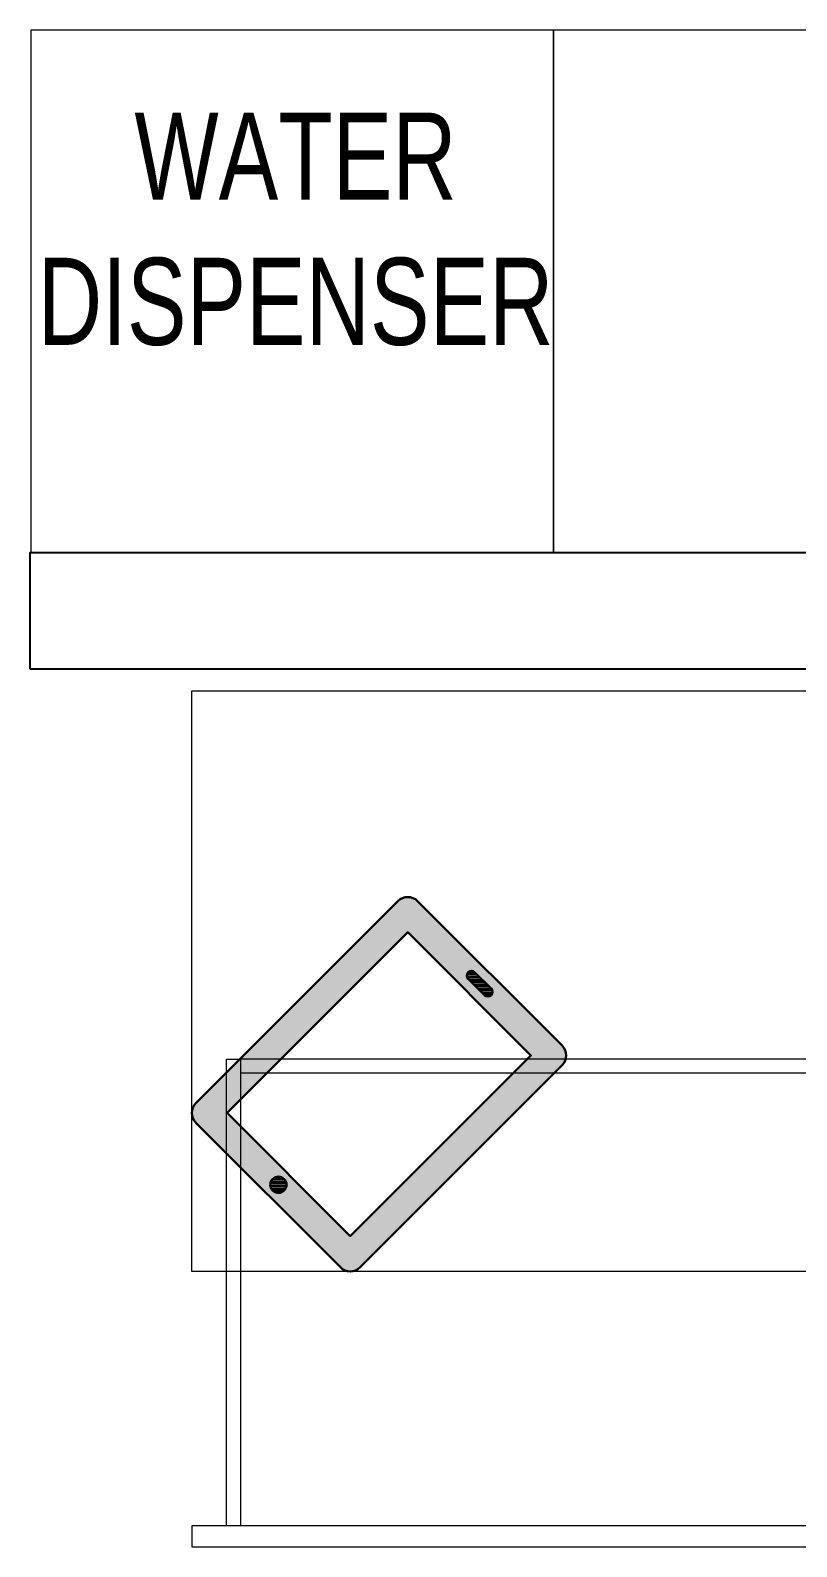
# Model space of a CAD drawing. Header units: feet. Extents: x 4160858 to 4180592, y -5463117 to -5454658.
# Drawn here: x 4178863 to 4179523, y -5459329 to -5458024 of the extents above; entities that cross this region are included whole.
import ezdxf

# ---------------------------------------------------------------- set-up
doc = ezdxf.new("R2010")
doc.units = ezdxf.units.FT
doc.header["$LTSCALE"] = 33
doc.header["$MEASUREMENT"] = 0
for name, color, linetype, lineweight in [('LENS-FURNITURE', 13, 'Continuous', 9), ('LENS-PARTITION', 21, 'Continuous', 25), ('LENS-TEXT', 31, 'Continuous', 5), ('LK-FF&E WALL', 1, 'Continuous', 9)]:
    doc.layers.add(name, color=color, linetype=linetype, lineweight=lineweight)
doc.styles.add('LK TXT', font='GILC____.TTF', dxfattribs={"height": 100})

# ---------------------------------------------------------------- blocks, each defined once
blk = doc.blocks.new('TRIAL SET CABINET 633x500')
at = {"layer": 'LENS-FURNITURE'}
h = blk.add_hatch(color=9, dxfattribs=at)
h.dxf.hatch_style = 1
edge = h.paths.add_edge_path()
edge.add_line((-8.54246803093703, -981.9670201920668), (115.9083254579454, -857.5162267031847))
edge.add_arc((107.4230440836399, -849.030945328879), 12.00000000009463, 315, 405)
edge.add_line((115.9083254579454, -840.5456639545736), (-58.03994271345434, -666.5973957831737))
edge.add_arc((-66.52522408775982, -675.0826771574792), 12.00000000009463, 45.00000000000002, 135)
edge.add_line((-75.01050546206531, -666.5973957831737), (-199.4612989509478, -791.0481892720562))
edge.add_arc((-190.9760175766423, -799.5334706454303), 11.99999999943607, 135.0000000031442, 225.0000000031442)
edge.add_line((-199.4612989500165, -808.0187520197359), (-25.5130307786167, -981.967020191136))
edge.add_arc((-17.02774940431148, -973.4817388177615), 11.99999999943605, 224.9999999968574, 314.9999999968578)
h.paths.add_polyline_path([(-17.02774940524252, -955.0969625067663), (89.03826777357607, -849.0309453279477), (-66.52522408775982, -693.4674534666119), (-172.5912412665784, -799.5334706454305)], flags=16)
edge = h.paths.add_edge_path(flags=16)
edge.add_line((-138.2965623782947, -741.9042679787381), (-124.1544267544522, -727.7621323548956))
edge.add_arc((-121.3259996296837, -730.5905594796641), 4.000000000031514, 45.00000000000051, 134.9999999999996, ccw=False)
edge.add_arc((-121.3259996296838, -730.5905594796641), 4.000000000031584, -45.000000000000625, 44.999999999999375, ccw=False)
edge.add_line((-118.4975725049153, -733.4189866044327), (-132.6397081287578, -747.561122228275))
edge.add_arc((-135.4681352535263, -744.7326951035067), 4.000000000031524, 225.0000000000006, 314.99999999999966, ccw=False)
edge.add_arc((-135.4681352535261, -744.7326951035066), 4.000000000031665, 135.0000000000006, 225.0000000000006, ccw=False)
edge = h.paths.add_edge_path(flags=16)
edge.add_arc((44.84409394953398, -910.9027886827243), 7, 0, 360)
at = {"layer": 'LENS-FURNITURE', "lineweight": 0}
h = blk.add_hatch(dxfattribs=at)
h.set_pattern_fill('ANSI31', color=252, scale=10, angle=405)
h.set_pattern_definition([(90, (-3772352.875833935, -3684050.327587578), (-1.25, 2e-16), [])])
edge = h.paths.add_edge_path()
edge.add_line((-138.2965623782947, -741.9042679787381), (-124.1544267544522, -727.7621323548956))
edge.add_arc((-121.3259996296837, -730.5905594796641), 4.000000000031514, 45.00000000000051, 134.9999999999996, ccw=False)
edge.add_arc((-121.3259996296838, -730.5905594796641), 4.000000000031584, -45.000000000000625, 44.999999999999375, ccw=False)
edge.add_line((-118.4975725049153, -733.4189866044327), (-132.6397081287578, -747.561122228275))
edge.add_arc((-135.4681352535263, -744.7326951035067), 4.000000000031524, 225.0000000000006, 314.99999999999966, ccw=False)
edge.add_arc((-135.4681352535261, -744.7326951035066), 4.000000000031665, 135.0000000000006, 225.0000000000006, ccw=False)
edge = h.paths.add_edge_path()
edge.add_arc((44.84409394953398, -910.9027886827243), 7, 0, 360)
at = {"layer": 'Defpoints'}
blk.add_circle((0, 0), 50.09224864585668, dxfattribs=at)
at = {"layer": 'LENS-FURNITURE'}
blk.add_lwpolyline([(119.4230440827086, -352.4817388160154), (119.4230440827086, -985.4817388160156), (-380.5769559172913, -985.4817388160156), (-380.5769559172913, -352.4817388160154)], close=True, dxfattribs=at)
at = {"layer": 'LENS-FURNITURE', "color": 146}
for points in [[(338.5359051078558, -352.4817388160154), (338.5359051078558, -985.4817388160156), (356.5359051078559, -985.4817388160156), (356.5359051078559, -352.4817388160154)], [(-63.4640948921442, -382.4817388160154), (-63.4640948921442, -394.4817388160154), (338.5359051078558, -394.4817388160154), (338.5359051078558, -382.4817388160154)], [(-63.4640948921442, -394.4817388160154), (-63.4640948921442, -943.4817388160153), (-51.4640948921442, -943.4817388160153), (-51.4640948921442, -394.4817388160154)], [(-63.4640948921442, -955.4817388160152), (-63.4640948921442, -943.4817388160153), (338.5359051078558, -943.4817388160153), (338.5359051078558, -955.4817388160152)]]:
    blk.add_lwpolyline(points, close=True, dxfattribs=at)
at = {"layer": 'LENS-FURNITURE', "color": 18, "lineweight": 30}
for points in [[(-8.54246803093703, -981.9670201920668), (115.9083254579454, -857.5162267031847, 0.4142135623730951), (115.9083254579454, -840.5456639545736), (-58.03994271345434, -666.5973957831737, 0.4142135623730951), (-75.01050546206531, -666.5973957831737), (-199.4612989509478, -791.0481892720562, 0.4142135623730951), (-199.4612989500165, -808.0187520197359), (-25.51303077861669, -981.967020191136, 0.4142135623730951)], [(-138.2965623782947, -741.9042679787381), (-124.1544267544522, -727.7621323548956, -0.4142135623730951), (-118.4975725049153, -727.7621323548956), (-118.4975725049153, -727.7621323548956, -0.4142135623730951), (-118.4975725049153, -733.4189866044327), (-132.6397081287578, -747.561122228275, -0.4142135623730951), (-138.2965623782947, -747.561122228275), (-138.2965623782947, -747.561122228275, -0.4142135623730951)]]:
    blk.add_lwpolyline(points, format="xyb", close=True, dxfattribs=at)
blk.add_lwpolyline([(-17.02774940524252, -955.0969625067663), (89.03826777357607, -849.0309453279477), (-66.52522408775982, -693.4674534666119), (-172.5912412665784, -799.5334706454305)], close=True, dxfattribs=at)
blk.add_circle((44.84409394953398, -910.9027886827243), 7, dxfattribs=at)

msp = doc.modelspace()

# ---------------------------------------------------------------- linework, layer by layer
at = {"layer": 'LENS-PARTITION'}
msp.add_lwpolyline([(4178862.279548424, -5458573.545179389), (4180362.279548424, -5458573.545179389), (4180362.279548424, -5458473.545179389), (4178862.279548424, -5458473.545179389)], close=True, dxfattribs=at)
at = {"layer": 'LK-FF&E WALL'}
for points in [[(4178863.192239124, -5458473.545179389), (4179313.192239124, -5458473.545179389), (4179313.192239124, -5458023.545179389), (4178863.192239124, -5458023.545179389)], [(4180213.192239124, -5458023.545179389), (4179313.192239124, -5458023.545179389), (4179313.192239124, -5458473.545179389), (4180213.192239124, -5458473.545179389)]]:
    msp.add_lwpolyline(points, close=True, dxfattribs=at)

# ---------------------------------------------------------------- block references
at = {"layer": 'LENS-FURNITURE', "rotation": 270}
msp.add_blockref('TRIAL SET CABINET 633x500', (4179987.279548424, -5458972.940176122), dxfattribs=at)

# ---------------------------------------------------------------- texts
at = {"layer": 'LENS-TEXT', "color": 0, "linetype": 'Continuous', "ltscale": 3, "insert": (4179091.198930933, -5458194.970565118), "char_height": 75, "attachment_point": 5, "style": 'LK TXT'}
msp.add_mtext_dynamic_manual_height_columns('WATER \\PDISPENSER', width=264.1621858484572, gutter_width=0.7499999999999996, heights=[0], dxfattribs=at)

doc.saveas('drawing.dxf')
